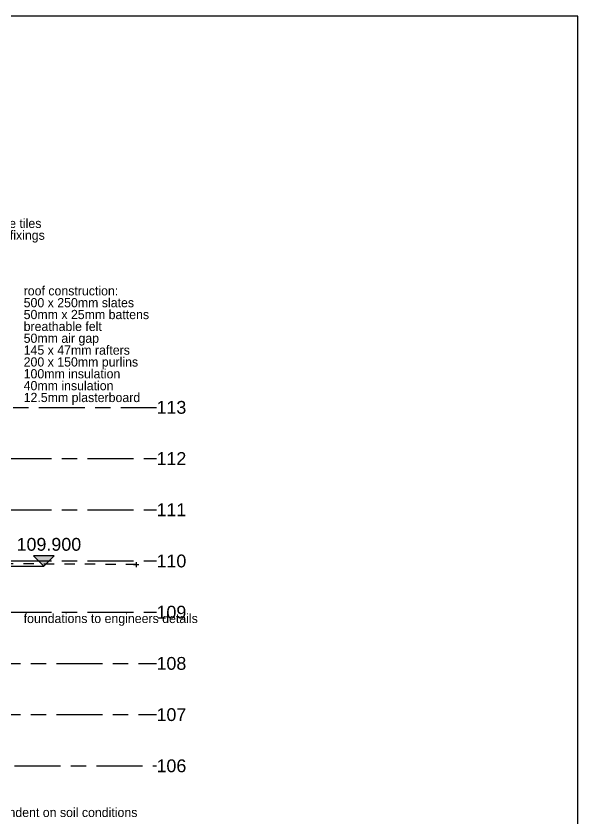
# Model space of a CAD drawing. Header units: millimetres. Extents: x -21022 to 21192, y -14865 to 14865.
# Drawn here: x 10057 to 21022, y -813 to 14865 of the extents above; entities that cross this region are included whole.
import ezdxf

# ---------------------------------------------------------------- set-up
doc = ezdxf.new("R2010")
doc.units = ezdxf.units.MM
for name, pattern in [('CENTER', [16, 9, -2, 3, -2]), ('DASHED', [16, 8, -8]), ('HIDDEN', [16, 2, -2, 2, -2, 2, -2, 2, -2])]:
    doc.linetypes.add(name, pattern=pattern)
for name, color, linetype, true_color in [('00_-_ELEVATIONS', 7, 'Continuous', 0xffffff), ('00_-_SECTIONS', 7, 'Continuous', 0xffffff), ('NEW_GF', 7, 'Continuous', 0xffffff)]:
    doc.layers.add(name, color=color, linetype=linetype, true_color=true_color)
doc.styles.add('ARIAL', font='ARIAL.TTF', dxfattribs={"height": 0.2})

# ---------------------------------------------------------------- blocks, each defined once
blk = doc.blocks.new('99FFCC42')
at = {"layer": '00_-_SECTIONS', "color": 8, "linetype": 'CENTER', "ltscale": 100}
for p, q in [((18075, 7234), (21970, 7234)), ((19023, 6234), (21970, 6234)), ((19023, 5234), (21970, 5234)), ((19023, 4234), (21970, 4234)), ((19023, 3234), (21970, 3234)), ((15218, 2234), (21970, 2234)), ((15218, 1234), (21970, 1234)), ((0, 234), (21970, 234))]:
    blk.add_line(p, q, dxfattribs=at)
at = {"layer": '00_-_SECTIONS', "color": 1, "linetype": 'DASHED', "ltscale": 100}
for p, q in [((5789, 4309), (5789, 4234)), ((6239, 4234), (5789, 4234)), ((5839, 3564), (5839, 4234)), ((6189, 3564), (6189, 4234)), ((6239, 4234), (6239, 4309)), ((5789, 3564), (5789, 3502)), ((5789, 3502), (6239, 3502)), ((6239, 3564), (6239, 3502))]:
    blk.add_line(p, q, dxfattribs=at)
blk.add_arc((6014, 4015), 370, 52.4563, 127.2924, dxfattribs=at)
blk.add_arc((6014, 4015), 370, 52.4563, 127.2924, dxfattribs=at)
at = {"layer": '00_-_SECTIONS', "color": 15, "linetype": 'Continuous', "ltscale": 100, "style": 'ARIAL'}
for s, p in [('113', (21970, 7109)), ('112', (21970, 6109)), ('111', (21970, 5109)), ('110', (21970, 4109)), ('109', (21970, 3109)), ('108', (21970, 2109)), ('107', (21970, 1109)), ('106', (21970, 109))]:
    blk.add_text(s, height=250, dxfattribs=at).set_placement(p)
at = {"layer": '00_-_SECTIONS'}
blk.add_attdef('Sfb', (0, 0), '', height=1, dxfattribs=at)
blk = doc.blocks.new('B8E7E737')
at = {"layer": '00_-_ELEVATIONS', "linetype": 'Continuous', "ltscale": 100}
blk.add_hatch(color=15, dxfattribs=at).paths.add_polyline_path([(497, 200), (897, 200), (697, 0)])
at = {"layer": '00_-_ELEVATIONS', "color": 2, "linetype": 'Continuous', "ltscale": 100}
for p, q in [((497, 200), (697, 0)), ((897, 200), (497, 200)), ((697, 0), (897, 200))]:
    blk.add_line(p, q, dxfattribs=at)
at = {"layer": '00_-_ELEVATIONS', "color": 15, "linetype": 'Continuous', "ltscale": 100, "style": 'ARIAL'}
blk.add_text('109.900', height=250, dxfattribs=at).set_placement((163, 300))
at = {"layer": '00_-_ELEVATIONS'}
blk.add_attdef('Sfb', (0, 0), '', height=1, dxfattribs=at)
blk = doc.blocks.new('8A2011B0')
at = {"layer": '00_-_SECTIONS', "color": 4, "linetype": 'Continuous', "ltscale": 100}
blk.add_line((29583, 13593), (30583, 13593), dxfattribs=at)
at = {"layer": '00_-_SECTIONS', "color": 15, "linetype": 'Continuous', "ltscale": 100}
for s, p in [('bedded clay ridge tiles', (28139, 20196)), ('with mechanical fixings', (28139, 19965)), ('roof construction:', (30188, 18879)), ('500 x 250mm slates ', (30188, 18647)), ('50mm x 25mm battens', (30188, 18416)), ('breathable felt', (30188, 18184)), ('50mm air gap', (30188, 17953)), ('145 x 47mm rafters', (30188, 17721)), ('200 x 150mm purlins', (30188, 17490)), ('100mm insulation', (30188, 17259)), ('40mm insulation', (30188, 17027)), ('12.5mm plasterboard', (30188, 16796)), ('foundations to engineers details', (30188, 12481)), ('excavation dependent on soil conditions', (28139, 8693))]:
    blk.add_text(s, height=180, dxfattribs=at).set_placement(p)
at = {"layer": '00_-_SECTIONS'}
blk.add_attdef('Sfb', (0, 0), '', height=1, dxfattribs=at)
blk = doc.blocks.new('9B010AAF')
at = {"layer": '00_-_SECTIONS', "color": 9, "linetype": 'HIDDEN', "ltscale": 100}
blk.add_line((29867, 1490), (24644, 1520), dxfattribs=at)
at = {"layer": '00_-_SECTIONS', "color": 1, "linetype": 'Continuous', "ltscale": 100}
for p, q in [((29817, 1490), (29917, 1490)), ((29867, 1540), (29867, 1440))]:
    blk.add_line(p, q, dxfattribs=at)
at = {"layer": '00_-_SECTIONS'}
blk.add_attdef('Sfb', (0, 0), '', height=1, dxfattribs=at)
blk = doc.blocks.new('C8DEB7BC')
at = {"layer": 'NEW_GF', "color": 1, "linetype": 'Continuous', "ltscale": 100}
for p, q in [((42045, 29730), (0, 29730)), ((42045, 0), (42045, 29730))]:
    blk.add_line(p, q, dxfattribs=at)
at = {"layer": 'NEW_GF'}
blk.add_attdef('Sfb', (0, 0), '', height=1, dxfattribs=at)

msp = doc.modelspace()

# ---------------------------------------------------------------- block references
at = {"layer": '00_-_ELEVATIONS'}
msp.add_blockref('B8E7E737', (9903, 4124), dxfattribs=at)
at = {"layer": '00_-_SECTIONS'}
for name, p in [('8A2011B0', (-19983, -9469)), ('99FFCC42', (-9173, -10)), ('9B010AAF', (-17466, 2664))]:
    msp.add_blockref(name, p, dxfattribs=at)
at = {"layer": 'NEW_GF'}
msp.add_blockref('C8DEB7BC', (-21022, -14865), dxfattribs=at)

doc.saveas('drawing.dxf')
